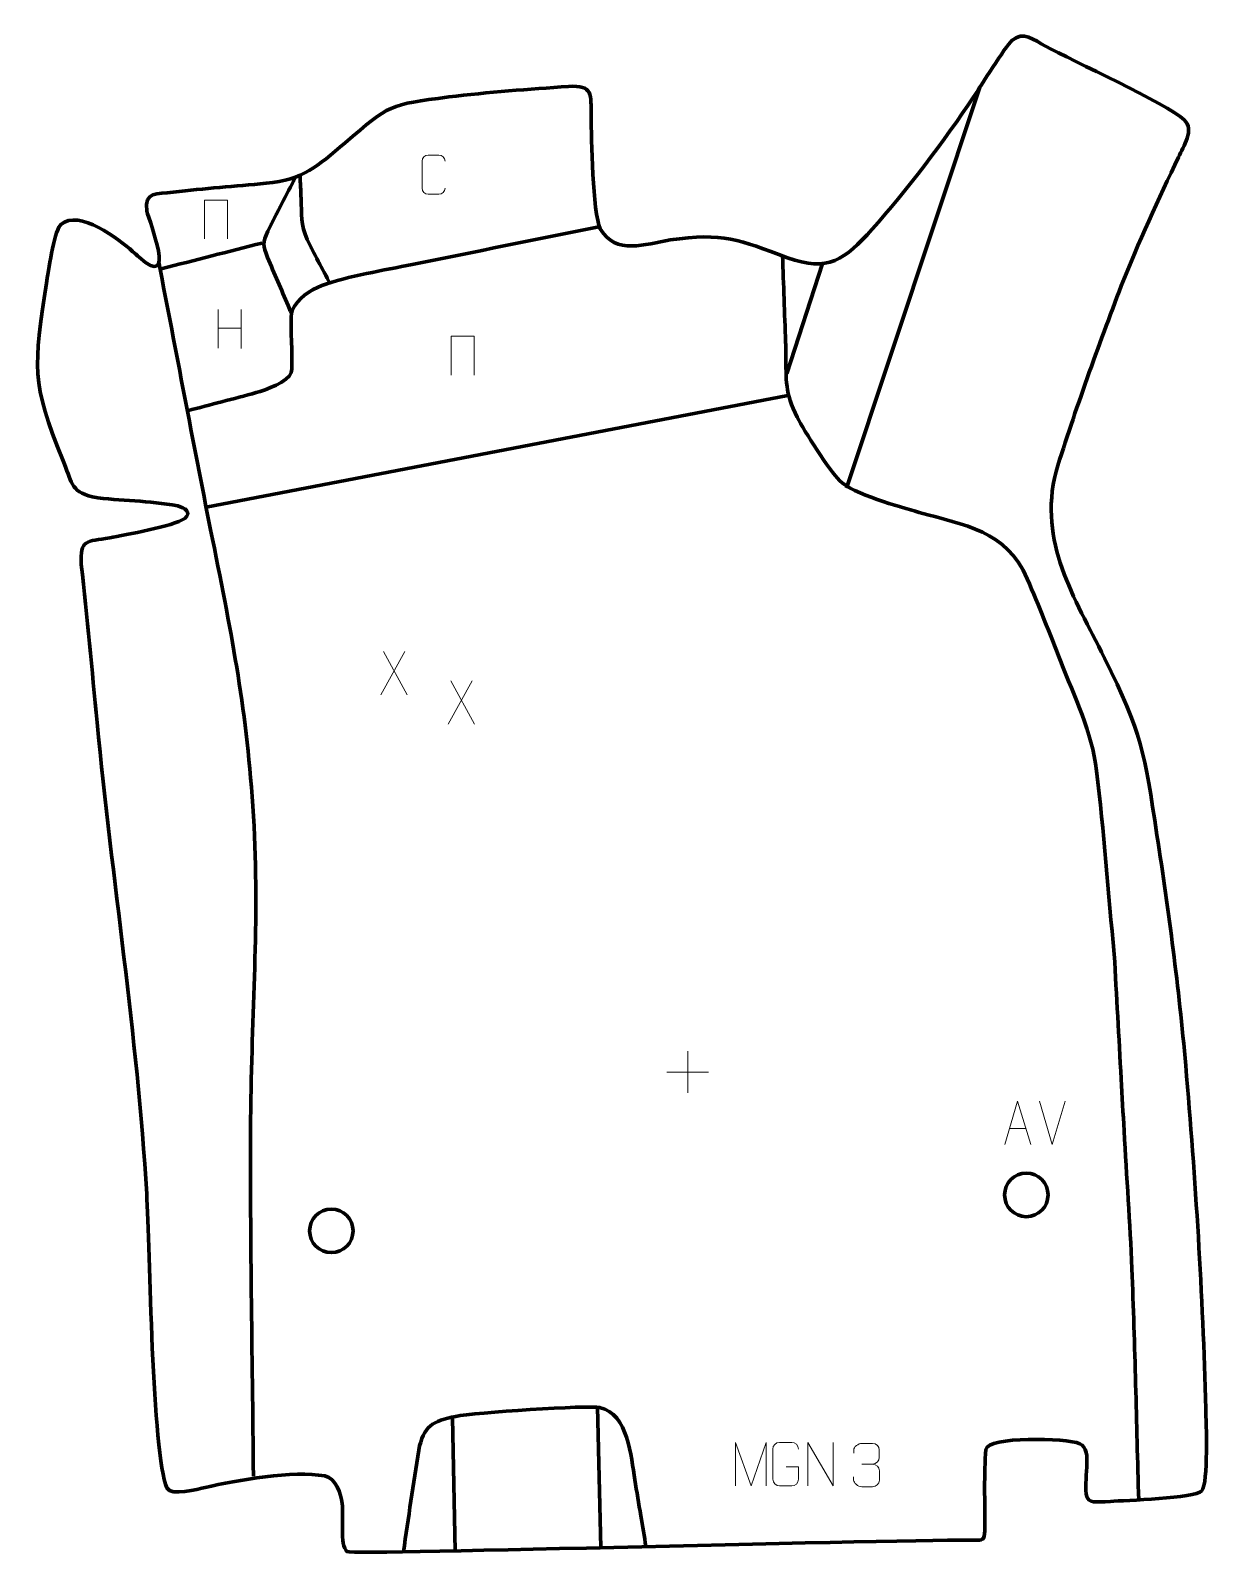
# Model space of a CAD drawing. Header units: millimetres. Extents: x -336 to 341, y -403 to 473.
import ezdxf

# ---------------------------------------------------------------- set-up
doc = ezdxf.new("R2010")
doc.units = ezdxf.units.MM
doc.header["$MEASUREMENT"] = 0
for name, color, linetype in [('layer 1', 7, 'Continuous'), ('layer 2', 7, 'Continuous'), ('layer 3', 7, 'Continuous')]:
    doc.layers.add(name, color=color, linetype=linetype)

msp = doc.modelspace()

# ---------------------------------------------------------------- linework, layer by layer
at = {"layer": 'layer 1', "color": 250, "lineweight": 9}
for points in [[(-120.8068, 116.5761), (-120.8068, 116.5761), (-134.5474, 91.6803), (-134.5474, 91.6803)], [(-133.0928, 116.5761), (-133.0928, 116.5761), (-119.3522, 91.6226), (-119.3522, 91.6226)], [(-82.107, 99.8201), (-82.107, 99.8201), (-95.8476, 74.9243), (-95.8476, 74.9243)], [(-94.393, 99.8201), (-94.393, 99.8201), (-80.6524, 74.8666), (-80.6524, 74.8666)]]:
    msp.add_open_spline(points, degree=3, dxfattribs=at)
at = {"layer": 'layer 2', "color": 142, "lineweight": 158}
for points in [[(133.1275, 210.4218), (133.1275, 210.4218), (209.838, 440.8581), (209.838, 440.8581)], [(-202.8228, 351.2764), (-222.1374, 346.3374), (-241.452, 341.3985), (-260.7666, 336.4597)], [(98.7668, 276.3754), (98.7668, 276.3754), (119.2944, 339.4846), (119.2944, 339.4846)], [(-234.9252, 199.5174), (-234.9252, 199.5174), (99.4681, 263.6411), (99.4681, 263.6411)], [(-93.3537, -323.7733), (-93.3537, -323.7733), (-91.857, -400.1459), (-91.857, -400.1459)], [(-9.9101, -317.4565), (-9.9101, -317.4565), (-8.012, -398.2914), (-8.012, -398.2914)]]:
    msp.add_open_spline(points, degree=3, dxfattribs=at)
at = {"layer": 'layer 2', "color": 250, "lineweight": 9}
for points, knots in [([(-97.5944, 382.8153), (-97.7196, 380.7343), (-99.2218, 379.4091), (-101.1455, 379.3994), (-101.1455, 379.3994), (-103.2341, 379.3997), (-105.3227, 379.3997), (-107.411, 379.3994), (-107.411, 379.3994), (-109.1352, 379.305), (-110.9016, 380.9929), (-110.8916, 382.7998), (-110.8916, 382.7998), (-110.8912, 387.9679), (-110.8912, 393.1356), (-110.8916, 398.303), (-110.8916, 398.303), (-110.8878, 400.2181), (-109.3233, 401.758), (-107.3954, 401.7459), (-107.3954, 401.7459), (-105.3124, 401.7459), (-103.2289, 401.7459), (-101.1455, 401.7459), (-101.1455, 401.7459), (-99.402, 401.7777), (-97.6183, 400.4418), (-97.5944, 398.2584)], [0, 0, 0, 0, 0.125, 0.125, 0.125, 0.125, 0.25, 0.25, 0.25, 0.25, 0.375, 0.375, 0.375, 0.375, 0.5, 0.5, 0.5, 0.5, 0.625, 0.625, 0.625, 0.625, 0.75, 0.75, 0.75, 0.75, 1, 1, 1, 1]), ([(-235.9162, 353.6485), (-235.9162, 353.6485), (-235.9162, 375.9988), (-235.9162, 375.9988), (-235.9162, 375.9988), (-235.9162, 375.9988), (-222.7979, 375.9988), (-222.7979, 375.9988), (-222.7979, 375.9988), (-222.7979, 375.9988), (-222.7979, 353.6485), (-222.7979, 353.6485)], [0, 0, 0, 0, 0.25, 0.25, 0.25, 0.25, 0.5, 0.5, 0.5, 0.5, 1, 1, 1, 1]), ([(-94.0995, 275.3318), (-94.0995, 275.3318), (-94.0995, 297.6821), (-94.0995, 297.6821), (-94.0995, 297.6821), (-94.0995, 297.6821), (-80.9812, 297.6821), (-80.9812, 297.6821), (-80.9812, 297.6821), (-80.9812, 297.6821), (-80.9812, 275.3318), (-80.9812, 275.3318)], [0, 0, 0, 0, 0.25, 0.25, 0.25, 0.25, 0.5, 0.5, 0.5, 0.5, 1, 1, 1, 1]), ([(224.0919, -166.7131), (224.0919, -166.7131), (231.4629, -141.7596), (231.4629, -141.7596), (231.4629, -141.7596), (231.4629, -141.7596), (239.0328, -166.7131), (239.0328, -166.7131)], [0, 0, 0, 0, 0.33333333, 0.33333333, 0.33333333, 0.33333333, 1, 1, 1, 1]), ([(69.34, -362.7764), (69.34, -362.7764), (69.34, -337.8185), (69.34, -337.8185), (69.34, -337.8185), (69.34, -337.8185), (78.2651, -362.7764), (78.2651, -362.7764), (78.2651, -362.7764), (78.2651, -362.7764), (87.025, -337.819), (87.025, -337.819), (87.025, -337.819), (87.025, -337.819), (87.025, -362.7764), (87.025, -362.7764)], [0, 0, 0, 0, 0.2, 0.2, 0.2, 0.2, 0.4, 0.4, 0.4, 0.4, 0.6, 0.6, 0.6, 0.6, 1, 1, 1, 1]), ([(98.4374, -351.7885), (98.4374, -351.7885), (105.6055, -351.7885), (105.6055, -351.7885), (105.6055, -351.7885), (105.6055, -351.7885), (105.6055, -358.9566), (105.6055, -358.9566), (105.6055, -358.9566), (105.4658, -361.28), (103.7886, -362.7596), (101.6408, -362.7704), (101.6408, -362.7704), (99.309, -362.77), (96.977, -362.77), (94.6455, -362.7704), (94.6455, -362.7704), (92.7206, -362.8758), (90.7484, -360.9913), (90.7596, -358.974), (90.7596, -358.974), (90.76, -353.2039), (90.76, -347.4342), (90.7596, -341.6649), (90.7596, -341.6649), (90.7638, -339.5268), (92.5106, -337.8076), (94.6629, -337.821), (94.6629, -337.821), (96.9886, -337.821), (99.3147, -337.821), (101.6408, -337.821), (101.6408, -337.821), (103.5875, -337.7856), (105.5789, -339.2771), (105.6055, -341.7148)], [0, 0, 0, 0, 0.1, 0.1, 0.1, 0.1, 0.2, 0.2, 0.2, 0.2, 0.3, 0.3, 0.3, 0.3, 0.4, 0.4, 0.4, 0.4, 0.5, 0.5, 0.5, 0.5, 0.6, 0.6, 0.6, 0.6, 0.7, 0.7, 0.7, 0.7, 0.8, 0.8, 0.8, 0.8, 1, 1, 1, 1]), ([(110.8344, -362.7728), (110.8344, -362.7728), (110.8344, -337.8193), (110.8344, -337.8193), (110.8344, -337.8193), (110.8344, -337.8193), (125.4892, -362.7728), (125.4892, -362.7728), (125.4892, -362.7728), (125.4892, -362.7728), (125.4892, -337.8193), (125.4892, -337.8193)], [0, 0, 0, 0, 0.25, 0.25, 0.25, 0.25, 0.5, 0.5, 0.5, 0.5, 1, 1, 1, 1]), ([(137.273, -344.0613), (137.273, -344.0613), (137.273, -342.2041), (137.273, -342.2041), (137.273, -342.2041), (137.2587, -340.4622), (139.9232, -338.3441), (141.9823, -338.3668), (141.9823, -338.3668), (144.0464, -338.3668), (146.1104, -338.3668), (148.1741, -338.3668), (148.1741, -338.3668), (150.3686, -338.358), (151.9669, -340.2048), (152.0113, -342.1169), (152.0113, -342.1169), (152.0109, -343.552), (152.0109, -344.9871), (152.0113, -346.4226), (152.0113, -346.4226), (151.9627, -348.0761), (150.3601, -350.3061), (148.1618, -350.2961), (148.1618, -350.2961), (150.3655, -350.3073), (151.9735, -352.1105), (152.0275, -354.17), (152.0275, -354.17), (152.0271, -355.9547), (152.0271, -357.7394), (152.0275, -359.5245), (152.0275, -359.5245), (152.0376, -361.5859), (149.9827, -363.349), (148.1618, -363.3409), (148.1618, -363.3409), (146.0965, -363.3406), (144.0313, -363.3406), (141.9657, -363.3409), (141.9657, -363.3409), (139.7971, -363.3294), (137.2661, -360.9292), (137.2475, -359.4674), (137.2475, -359.4674), (137.2475, -359.4674), (137.2475, -357.5588), (137.2475, -357.5588)], [0, 0, 0, 0, 0.07692308, 0.07692308, 0.07692308, 0.07692308, 0.15384615, 0.15384615, 0.15384615, 0.15384615, 0.23076923, 0.23076923, 0.23076923, 0.23076923, 0.30769231, 0.30769231, 0.30769231, 0.30769231, 0.38461538, 0.38461538, 0.38461538, 0.38461538, 0.46153846, 0.46153846, 0.46153846, 0.46153846, 0.53846154, 0.53846154, 0.53846154, 0.53846154, 0.61538462, 0.61538462, 0.61538462, 0.61538462, 0.69230769, 0.69230769, 0.69230769, 0.69230769, 0.76923077, 0.76923077, 0.76923077, 0.76923077, 0.84615385, 0.84615385, 0.84615385, 0.84615385, 1, 1, 1, 1])]:
    msp.add_open_spline(points, degree=3, knots=knots, dxfattribs=at)
at = {"layer": 'layer 2', "color": 142, "lineweight": 158}
for points, knots in [([(-183.6045, 389.2), (-188.7959, 378.9558), (-194.5422, 368.2915), (-199.5103, 358.0507), (-199.5103, 358.0507), (-202.6609, 351.5564), (-202.35, 349.736), (-199.6233, 343.0154), (-199.6233, 343.0154), (-195.9462, 333.9527), (-191.6908, 324.5937), (-187.8807, 315.461), (-187.8807, 315.461), (-187.3055, 314.0821), (-186.7302, 312.7033), (-186.155, 311.3245)], [0, 0, 0, 0, 0.2, 0.2, 0.2, 0.2, 0.4, 0.4, 0.4, 0.4, 0.6, 0.6, 0.6, 0.6, 1, 1, 1, 1]), ([(-163.8301, 328.0913), (-168.0155, 336.2256), (-173.0991, 345.2818), (-176.9089, 353.4058), (-176.9089, 353.4058), (-180.7475, 361.5911), (-180.0673, 367.957), (-180.4117, 376.7772), (-180.4117, 376.7772), (-180.5871, 381.2686), (-180.7952, 385.7613), (-180.993, 390.252)], [0, 0, 0, 0, 0.25, 0.25, 0.25, 0.25, 0.5, 0.5, 0.5, 0.5, 1, 1, 1, 1]), ([(-245.6568, 254.897), (-232.5908, 258.4085), (-219.1477, 261.7545), (-206.1751, 265.365), (-206.1751, 265.365), (-201.209, 266.7471), (-187.5298, 271.4497), (-186.0598, 276.8925), (-186.0598, 276.8925), (-185.1383, 280.3048), (-186.201, 299.6555), (-186.1779, 305.0099), (-186.1779, 305.0099), (-186.1411, 307.1064), (-186.1388, 310.5086), (-185.5335, 312.5016), (-185.5335, 312.5016), (-182.3784, 319.3596), (-175.3177, 324.32), (-168.4048, 326.8663), (-168.4048, 326.8663), (-153.753, 332.2631), (-132.2888, 335.7388), (-116.5329, 338.9394), (-116.5329, 338.9394), (-80.7817, 346.2019), (-45.0141, 353.3829), (-9.2507, 360.5849)], [0, 0, 0, 0, 0.125, 0.125, 0.125, 0.125, 0.25, 0.25, 0.25, 0.25, 0.375, 0.375, 0.375, 0.375, 0.5, 0.5, 0.5, 0.5, 0.625, 0.625, 0.625, 0.625, 0.75, 0.75, 0.75, 0.75, 1, 1, 1, 1]), ([(301.1255, -370.8418), (299.8356, -326.6932), (298.9863, -282.1165), (297.2013, -238.034), (297.2013, -238.034), (296.1393, -211.8058), (294.1758, -185.0803), (292.7112, -158.7956), (292.7112, -158.7956), (292.1564, -148.8391), (291.6016, -138.8826), (291.0469, -128.9262), (291.0469, -128.9262), (289.7154, -105.0306), (288.3839, -81.1351), (287.0525, -57.2395), (287.0525, -57.2395), (283.5937, -22.2493), (281.0549, 13.2807), (276.9122, 48.1307), (276.9122, 48.1307), (274.2711, 70.3487), (264.1761, 90.5276), (256.1697, 111.1545), (256.1697, 111.1545), (250.0213, 126.9947), (243.7674, 142.7419), (237.0859, 158.3673), (237.0859, 158.3673), (225.0755, 186.2211), (200.9863, 189.0744), (174.9567, 196.5311), (174.9567, 196.5311), (163.6307, 199.8184), (136.9712, 206.9868), (129.1015, 214.8537), (129.1015, 214.8537), (123.3696, 220.5836), (108.736, 243.3618), (104.8525, 251.1782), (104.8525, 251.1782), (97.6634, 265.6474), (98.4656, 271.8137), (98.2704, 287.7164), (98.2704, 287.7164), (98.2492, 289.4425), (98.222, 291.1582), (98.1763, 292.8838), (98.1763, 292.8838), (98.1763, 292.8838), (98.1302, 294.2969), (98.1302, 294.2969), (98.1302, 294.2969), (97.5429, 310.8341), (96.9555, 327.3712), (96.3681, 343.9085)], [0, 0, 0, 0, 0.06666667, 0.06666667, 0.06666667, 0.06666667, 0.13333333, 0.13333333, 0.13333333, 0.13333333, 0.2, 0.2, 0.2, 0.2, 0.26666667, 0.26666667, 0.26666667, 0.26666667, 0.33333333, 0.33333333, 0.33333333, 0.33333333, 0.4, 0.4, 0.4, 0.4, 0.46666667, 0.46666667, 0.46666667, 0.46666667, 0.53333333, 0.53333333, 0.53333333, 0.53333333, 0.6, 0.6, 0.6, 0.6, 0.66666667, 0.66666667, 0.66666667, 0.66666667, 0.73333333, 0.73333333, 0.73333333, 0.73333333, 0.8, 0.8, 0.8, 0.8, 0.86666667, 0.86666667, 0.86666667, 0.86666667, 1, 1, 1, 1]), ([(-262.1872, 340.2006), (-252.2726, 289.0373), (-242.6328, 237.6228), (-232.3965, 186.5468), (-232.3965, 186.5468), (-220.8024, 128.6953), (-212.1574, 86.7264), (-208.1674, 27.8325), (-208.1674, 27.8325), (-203.8852, -34.5844), (-208.6919, -85.3559), (-209.3375, -146.1244), (-209.3375, -146.1244), (-209.977, -216.1716), (-208.3515, -286.9924), (-207.8522, -357.1108)], [0, 0, 0, 0, 0.2, 0.2, 0.2, 0.2, 0.4, 0.4, 0.4, 0.4, 0.6, 0.6, 0.6, 0.6, 1, 1, 1, 1]), ([(-121.5995, -400.6634), (-118.6428, -381.3228), (-115.9234, -361.5373), (-112.7643, -342.2905), (-112.7643, -342.2905), (-110.1795, -328.4497), (-104.761, -325.5805), (-91.4769, -322.855), (-91.4769, -322.855), (-81.2201, -320.7506), (-15.0728, -316.3481), (-8.7645, -317.745), (-8.7645, -317.745), (7.7739, -321.4075), (9.2285, -345.9303), (11.4575, -359.2991), (11.4575, -359.2991), (12.6061, -366.188), (13.7554, -373.0768), (14.9042, -379.9657), (14.9042, -379.9657), (15.889, -385.8705), (16.8737, -391.7754), (17.8584, -397.6802)], [0, 0, 0, 0, 0.14285714, 0.14285714, 0.14285714, 0.14285714, 0.28571429, 0.28571429, 0.28571429, 0.28571429, 0.42857143, 0.42857143, 0.42857143, 0.42857143, 0.57142857, 0.57142857, 0.57142857, 0.57142857, 0.71428571, 0.71428571, 0.71428571, 0.71428571, 1, 1, 1, 1])]:
    msp.add_open_spline(points, degree=3, knots=knots, dxfattribs=at)
at = {"layer": 'layer 2', "color": 250, "lineweight": 9}
for points in [[(-227.9774, 313.0279), (-227.9774, 313.0279), (-227.9774, 290.8352), (-227.9774, 290.8352)], [(-214.8617, 313.0279), (-214.8617, 313.0279), (-214.8617, 290.6776), (-214.8617, 290.6776)], [(-227.9599, 302.3855), (-227.9599, 302.3855), (-214.8617, 302.3855), (-214.8617, 302.3855)], [(41.8809, -113.034), (41.8809, -113.034), (41.8809, -137.0119), (41.8809, -137.0119)], [(29.892, -125.023), (29.892, -125.023), (53.8699, -125.023), (53.8699, -125.023)], [(251.4514, -166.7204), (251.4514, -166.7204), (244.1296, -141.7668), (244.1296, -141.7668)], [(258.7733, -141.7668), (258.7733, -141.7668), (251.4515, -166.7204), (251.4515, -166.7204)], [(226.8145, -157.4637), (226.8145, -157.4637), (236.3102, -157.4637), (236.3102, -157.4637)], [(141.9827, -350.3065), (141.9827, -350.3065), (148.1791, -350.3065), (148.1791, -350.3065)]]:
    msp.add_open_spline(points, degree=3, dxfattribs=at)
at = {"layer": 'layer 2', "color": 142, "lineweight": 200}
for points in [[(236.5189, -183.1181), (229.6153, -183.1181), (224.0189, -188.7145), (224.0189, -195.618), (224.0189, -195.618), (224.0189, -202.5216), (229.6153, -208.118), (236.5189, -208.118), (236.5189, -208.118), (243.4224, -208.1181), (249.0189, -202.5217), (249.0189, -195.6181), (249.0189, -195.6181), (249.0189, -188.7145), (243.4225, -183.1181), (236.5189, -183.1181)], [(236.5189, -183.1181), (229.6153, -183.1181), (224.0189, -188.7145), (224.0189, -195.618), (224.0189, -195.618), (224.0189, -202.5216), (229.6153, -208.118), (236.5189, -208.1181), (236.5189, -208.1181), (243.4224, -208.1181), (249.0189, -202.5217), (249.0189, -195.6181), (249.0189, -195.6181), (249.0189, -188.7145), (243.4225, -183.1181), (236.5189, -183.1181)], [(236.5189, -183.1181), (229.6153, -183.1181), (224.0189, -188.7145), (224.0189, -195.6181), (224.0189, -195.6181), (224.0189, -202.5216), (229.6153, -208.1181), (236.5189, -208.1181), (236.5189, -208.1181), (243.4224, -208.1181), (249.0189, -202.5217), (249.0189, -195.6181), (249.0189, -195.6181), (249.0189, -188.7145), (243.4225, -183.1181), (236.5189, -183.1181)], [(236.5189, -183.1181), (229.6153, -183.1181), (224.0189, -188.7145), (224.0189, -195.6181), (224.0189, -195.6181), (224.0189, -202.5216), (229.6153, -208.1181), (236.5189, -208.1181), (236.5189, -208.1181), (243.4224, -208.1181), (249.0189, -202.5217), (249.0189, -195.6181), (249.0189, -195.6181), (249.0189, -188.7146), (243.4225, -183.1181), (236.5189, -183.1181)], [(236.5189, -183.1181), (229.6153, -183.1181), (224.0189, -188.7145), (224.0189, -195.6181), (224.0189, -195.6181), (224.0189, -202.5216), (229.6153, -208.1181), (236.5189, -208.1181), (236.5189, -208.1181), (243.4224, -208.1181), (249.0189, -202.5217), (249.0189, -195.6182), (249.0189, -195.6182), (249.0189, -188.7146), (243.4225, -183.1181), (236.5189, -183.1181)], [(236.5189, -183.1181), (229.6153, -183.1181), (224.0189, -188.7145), (224.0189, -195.6181), (224.0189, -195.6181), (224.0189, -202.5217), (229.6153, -208.1181), (236.5189, -208.1181), (236.5189, -208.1181), (243.4224, -208.1181), (249.0189, -202.5217), (249.0189, -195.6182), (249.0189, -195.6182), (249.0189, -188.7146), (243.4225, -183.1181), (236.5189, -183.1181)], [(236.5189, -183.1181), (229.6153, -183.1181), (224.0189, -188.7146), (224.0189, -195.6181), (224.0189, -195.6181), (224.0189, -202.5217), (229.6153, -208.1181), (236.5189, -208.1181), (236.5189, -208.1181), (243.4224, -208.1181), (249.0189, -202.5217), (249.0189, -195.6182), (249.0189, -195.6182), (249.0189, -188.7146), (243.4225, -183.1181), (236.5189, -183.1181)], [(236.5189, -183.1181), (229.6153, -183.1181), (224.0189, -188.7146), (224.0189, -195.6181), (224.0189, -195.6181), (224.0189, -202.5217), (229.6153, -208.1181), (236.5189, -208.1181), (236.5189, -208.1181), (243.4224, -208.1182), (249.0189, -202.5217), (249.0189, -195.6182), (249.0189, -195.6182), (249.0189, -188.7146), (243.4225, -183.1181), (236.5189, -183.1181)], [(236.5189, -183.1182), (229.6153, -183.1182), (224.0189, -188.7146), (224.0189, -195.6181), (224.0189, -195.6181), (224.0189, -202.5217), (229.6153, -208.1181), (236.5189, -208.1182), (236.5189, -208.1182), (243.4224, -208.1182), (249.0189, -202.5218), (249.0189, -195.6182), (249.0189, -195.6182), (249.0189, -188.7146), (243.4225, -183.1182), (236.5189, -183.1182)], [(236.5189, -183.1182), (229.6153, -183.1182), (224.0189, -188.7146), (224.0189, -195.6182), (224.0189, -195.6182), (224.0189, -202.5217), (229.6153, -208.1182), (236.5189, -208.1182), (236.5189, -208.1182), (243.4224, -208.1182), (249.0189, -202.5218), (249.0189, -195.6182), (249.0189, -195.6182), (249.0189, -188.7146), (243.4225, -183.1182), (236.5189, -183.1182)], [(236.5189, -183.1182), (229.6153, -183.1182), (224.0189, -188.7146), (224.0189, -195.6182), (224.0189, -195.6182), (224.0189, -202.5217), (229.6153, -208.1182), (236.5189, -208.1182), (236.5189, -208.1182), (243.4224, -208.1182), (249.0189, -202.5218), (249.0189, -195.6182), (249.0189, -195.6182), (249.0189, -188.7147), (243.4225, -183.1182), (236.5189, -183.1182)], [(236.5189, -183.1182), (229.6153, -183.1182), (224.0189, -188.7146), (224.0189, -195.6182), (224.0189, -195.6182), (224.0189, -202.5217), (229.6153, -208.1182), (236.5189, -208.1182), (236.5189, -208.1182), (243.4224, -208.1182), (249.0189, -202.5218), (249.0189, -195.6182), (249.0189, -195.6182), (249.0189, -188.7147), (243.4225, -183.1182), (236.5189, -183.1182)], [(236.5189, -183.1182), (229.6153, -183.1182), (224.0189, -188.7146), (224.0189, -195.6182), (224.0189, -195.6182), (224.0189, -202.5217), (229.6153, -208.1182), (236.5189, -208.1182), (236.5189, -208.1182), (243.4224, -208.1182), (249.0189, -202.5218), (249.0189, -195.6183), (249.0189, -195.6183), (249.0189, -188.7147), (243.4225, -183.1182), (236.5189, -183.1182)], [(236.5189, -183.1182), (229.6153, -183.1182), (224.0189, -188.7147), (224.0189, -195.6182), (224.0189, -195.6182), (224.0189, -202.5218), (229.6153, -208.1182), (236.5189, -208.1182), (236.5189, -208.1182), (243.4224, -208.1182), (249.0189, -202.5218), (249.0189, -195.6183), (249.0189, -195.6183), (249.0189, -188.7147), (243.4225, -183.1182), (236.5189, -183.1182)], [(236.5189, -183.1182), (229.6153, -183.1182), (224.0189, -188.7147), (224.0189, -195.6182), (224.0189, -195.6182), (224.0189, -202.5218), (229.6153, -208.1182), (236.5189, -208.1182), (236.5189, -208.1182), (243.4224, -208.1183), (249.0189, -202.5218), (249.0189, -195.6183), (249.0189, -195.6183), (249.0189, -188.7147), (243.4225, -183.1182), (236.5189, -183.1182)], [(236.5189, -183.1182), (229.6153, -183.1182), (224.0189, -188.7147), (224.0189, -195.6182), (224.0189, -195.6182), (224.0189, -202.5218), (229.6153, -208.1182), (236.5189, -208.1182), (236.5189, -208.1182), (243.4224, -208.1183), (249.0189, -202.5219), (249.0189, -195.6183), (249.0189, -195.6183), (249.0189, -188.7147), (243.4225, -183.1182), (236.5189, -183.1182)], [(236.5189, -183.1183), (229.6153, -183.1183), (224.0189, -188.7147), (224.0189, -195.6182), (224.0189, -195.6182), (224.0189, -202.5218), (229.6153, -208.1182), (236.5189, -208.1183), (236.5189, -208.1183), (243.4224, -208.1183), (249.0189, -202.5219), (249.0189, -195.6183), (249.0189, -195.6183), (249.0189, -188.7147), (243.4225, -183.1183), (236.5189, -183.1183)], [(236.5189, -183.1183), (229.6153, -183.1183), (224.0189, -188.7147), (224.0189, -195.6183), (224.0189, -195.6183), (224.0189, -202.5218), (229.6153, -208.1183), (236.5189, -208.1183), (236.5189, -208.1183), (243.4224, -208.1183), (249.0189, -202.5219), (249.0189, -195.6183), (249.0189, -195.6183), (249.0189, -188.7147), (243.4225, -183.1183), (236.5189, -183.1183)], [(236.5189, -183.1183), (229.6153, -183.1183), (224.0189, -188.7147), (224.0189, -195.6183), (224.0189, -195.6183), (224.0189, -202.5218), (229.6153, -208.1183), (236.5189, -208.1183), (236.5189, -208.1183), (243.4224, -208.1183), (249.0189, -202.5219), (249.0189, -195.6183), (249.0189, -195.6183), (249.0189, -188.7148), (243.4225, -183.1183), (236.5189, -183.1183)], [(236.5189, -183.1183), (229.6153, -183.1183), (224.0189, -188.7147), (224.0189, -195.6183), (224.0189, -195.6183), (224.0189, -202.5218), (229.6153, -208.1183), (236.5189, -208.1183), (236.5189, -208.1183), (243.4224, -208.1183), (249.0189, -202.5219), (249.0189, -195.6184), (249.0189, -195.6184), (249.0189, -188.7148), (243.4225, -183.1183), (236.5189, -183.1183)], [(236.5189, -183.1183), (229.6153, -183.1183), (224.0189, -188.7147), (224.0189, -195.6183), (224.0189, -195.6183), (224.0189, -202.5219), (229.6153, -208.1183), (236.5189, -208.1183), (236.5189, -208.1183), (243.4224, -208.1183), (249.0189, -202.5219), (249.0189, -195.6184), (249.0189, -195.6184), (249.0189, -188.7148), (243.4225, -183.1183), (236.5189, -183.1183)], [(-163.002, -203.7556), (-169.9056, -203.7556), (-175.502, -209.352), (-175.502, -216.2555), (-175.502, -216.2555), (-175.502, -223.1591), (-169.9056, -228.7555), (-163.002, -228.7555), (-163.002, -228.7555), (-156.0985, -228.7556), (-150.502, -223.1592), (-150.502, -216.2556), (-150.502, -216.2556), (-150.502, -209.352), (-156.0984, -203.7556), (-163.002, -203.7556)], [(-163.002, -203.7556), (-169.9056, -203.7556), (-175.502, -209.352), (-175.502, -216.2555), (-175.502, -216.2555), (-175.502, -223.1591), (-169.9056, -228.7555), (-163.002, -228.7556), (-163.002, -228.7556), (-156.0985, -228.7556), (-150.502, -223.1592), (-150.502, -216.2556), (-150.502, -216.2556), (-150.502, -209.352), (-156.0984, -203.7556), (-163.002, -203.7556)], [(-163.002, -203.7556), (-169.9056, -203.7556), (-175.502, -209.352), (-175.502, -216.2556), (-175.502, -216.2556), (-175.502, -223.1591), (-169.9056, -228.7556), (-163.002, -228.7556), (-163.002, -228.7556), (-156.0985, -228.7556), (-150.502, -223.1592), (-150.502, -216.2556), (-150.502, -216.2556), (-150.502, -209.352), (-156.0984, -203.7556), (-163.002, -203.7556)], [(-163.002, -203.7556), (-169.9056, -203.7556), (-175.502, -209.352), (-175.502, -216.2556), (-175.502, -216.2556), (-175.502, -223.1591), (-169.9056, -228.7556), (-163.002, -228.7556), (-163.002, -228.7556), (-156.0985, -228.7556), (-150.502, -223.1592), (-150.502, -216.2556), (-150.502, -216.2556), (-150.502, -209.3521), (-156.0984, -203.7556), (-163.002, -203.7556)], [(-163.002, -203.7556), (-169.9056, -203.7556), (-175.502, -209.352), (-175.502, -216.2556), (-175.502, -216.2556), (-175.502, -223.1591), (-169.9056, -228.7556), (-163.002, -228.7556), (-163.002, -228.7556), (-156.0985, -228.7556), (-150.502, -223.1592), (-150.502, -216.2557), (-150.502, -216.2557), (-150.502, -209.3521), (-156.0984, -203.7556), (-163.002, -203.7556)], [(-163.002, -203.7556), (-169.9056, -203.7556), (-175.502, -209.352), (-175.502, -216.2556), (-175.502, -216.2556), (-175.502, -223.1592), (-169.9056, -228.7556), (-163.002, -228.7556), (-163.002, -228.7556), (-156.0985, -228.7556), (-150.502, -223.1592), (-150.502, -216.2557), (-150.502, -216.2557), (-150.502, -209.3521), (-156.0984, -203.7556), (-163.002, -203.7556)], [(-163.002, -203.7556), (-169.9056, -203.7556), (-175.502, -209.3521), (-175.502, -216.2556), (-175.502, -216.2556), (-175.502, -223.1592), (-169.9056, -228.7556), (-163.002, -228.7556), (-163.002, -228.7556), (-156.0985, -228.7556), (-150.502, -223.1592), (-150.502, -216.2557), (-150.502, -216.2557), (-150.502, -209.3521), (-156.0984, -203.7556), (-163.002, -203.7556)], [(-163.002, -203.7556), (-169.9056, -203.7556), (-175.502, -209.3521), (-175.502, -216.2556), (-175.502, -216.2556), (-175.502, -223.1592), (-169.9056, -228.7556), (-163.002, -228.7556), (-163.002, -228.7556), (-156.0985, -228.7557), (-150.502, -223.1592), (-150.502, -216.2557), (-150.502, -216.2557), (-150.502, -209.3521), (-156.0984, -203.7556), (-163.002, -203.7556)], [(-163.002, -203.7557), (-169.9056, -203.7557), (-175.502, -209.3521), (-175.502, -216.2556), (-175.502, -216.2556), (-175.502, -223.1592), (-169.9056, -228.7556), (-163.002, -228.7557), (-163.002, -228.7557), (-156.0985, -228.7557), (-150.502, -223.1593), (-150.502, -216.2557), (-150.502, -216.2557), (-150.502, -209.3521), (-156.0984, -203.7557), (-163.002, -203.7557)], [(-163.002, -203.7557), (-169.9056, -203.7557), (-175.502, -209.3521), (-175.502, -216.2557), (-175.502, -216.2557), (-175.502, -223.1592), (-169.9056, -228.7557), (-163.002, -228.7557), (-163.002, -228.7557), (-156.0985, -228.7557), (-150.502, -223.1593), (-150.502, -216.2557), (-150.502, -216.2557), (-150.502, -209.3521), (-156.0984, -203.7557), (-163.002, -203.7557)], [(-163.002, -203.7557), (-169.9056, -203.7557), (-175.502, -209.3521), (-175.502, -216.2557), (-175.502, -216.2557), (-175.502, -223.1592), (-169.9056, -228.7557), (-163.002, -228.7557), (-163.002, -228.7557), (-156.0985, -228.7557), (-150.502, -223.1593), (-150.502, -216.2557), (-150.502, -216.2557), (-150.502, -209.3522), (-156.0984, -203.7557), (-163.002, -203.7557)], [(-163.002, -203.7557), (-169.9056, -203.7557), (-175.502, -209.3521), (-175.502, -216.2557), (-175.502, -216.2557), (-175.502, -223.1592), (-169.9056, -228.7557), (-163.002, -228.7557), (-163.002, -228.7557), (-156.0985, -228.7557), (-150.502, -223.1593), (-150.502, -216.2557), (-150.502, -216.2557), (-150.502, -209.3522), (-156.0984, -203.7557), (-163.002, -203.7557)], [(-163.002, -203.7557), (-169.9056, -203.7557), (-175.502, -209.3521), (-175.502, -216.2557), (-175.502, -216.2557), (-175.502, -223.1592), (-169.9056, -228.7557), (-163.002, -228.7557), (-163.002, -228.7557), (-156.0985, -228.7557), (-150.502, -223.1593), (-150.502, -216.2558), (-150.502, -216.2558), (-150.502, -209.3522), (-156.0984, -203.7557), (-163.002, -203.7557)], [(-163.002, -203.7557), (-169.9056, -203.7557), (-175.502, -209.3522), (-175.502, -216.2557), (-175.502, -216.2557), (-175.502, -223.1593), (-169.9056, -228.7557), (-163.002, -228.7557), (-163.002, -228.7557), (-156.0985, -228.7557), (-150.502, -223.1593), (-150.502, -216.2558), (-150.502, -216.2558), (-150.502, -209.3522), (-156.0984, -203.7557), (-163.002, -203.7557)], [(-163.002, -203.7557), (-169.9056, -203.7557), (-175.502, -209.3522), (-175.502, -216.2557), (-175.502, -216.2557), (-175.502, -223.1593), (-169.9056, -228.7557), (-163.002, -228.7557), (-163.002, -228.7557), (-156.0985, -228.7558), (-150.502, -223.1593), (-150.502, -216.2558), (-150.502, -216.2558), (-150.502, -209.3522), (-156.0984, -203.7557), (-163.002, -203.7557)], [(-163.002, -203.7557), (-169.9056, -203.7557), (-175.502, -209.3522), (-175.502, -216.2557), (-175.502, -216.2557), (-175.502, -223.1593), (-169.9056, -228.7557), (-163.002, -228.7557), (-163.002, -228.7557), (-156.0985, -228.7558), (-150.502, -223.1594), (-150.502, -216.2558), (-150.502, -216.2558), (-150.502, -209.3522), (-156.0984, -203.7557), (-163.002, -203.7557)], [(-163.002, -203.7558), (-169.9056, -203.7558), (-175.502, -209.3522), (-175.502, -216.2557), (-175.502, -216.2557), (-175.502, -223.1593), (-169.9056, -228.7557), (-163.002, -228.7558), (-163.002, -228.7558), (-156.0985, -228.7558), (-150.502, -223.1594), (-150.502, -216.2558), (-150.502, -216.2558), (-150.502, -209.3522), (-156.0984, -203.7558), (-163.002, -203.7558)], [(-163.002, -203.7558), (-169.9056, -203.7558), (-175.502, -209.3522), (-175.502, -216.2558), (-175.502, -216.2558), (-175.502, -223.1593), (-169.9056, -228.7558), (-163.002, -228.7558), (-163.002, -228.7558), (-156.0985, -228.7558), (-150.502, -223.1594), (-150.502, -216.2558), (-150.502, -216.2558), (-150.502, -209.3522), (-156.0984, -203.7558), (-163.002, -203.7558)], [(-163.002, -203.7558), (-169.9056, -203.7558), (-175.502, -209.3522), (-175.502, -216.2558), (-175.502, -216.2558), (-175.502, -223.1593), (-169.9056, -228.7558), (-163.002, -228.7558), (-163.002, -228.7558), (-156.0985, -228.7558), (-150.502, -223.1594), (-150.502, -216.2558), (-150.502, -216.2558), (-150.502, -209.3523), (-156.0984, -203.7558), (-163.002, -203.7558)], [(-163.002, -203.7558), (-169.9056, -203.7558), (-175.502, -209.3522), (-175.502, -216.2558), (-175.502, -216.2558), (-175.502, -223.1593), (-169.9056, -228.7558), (-163.002, -228.7558), (-163.002, -228.7558), (-156.0985, -228.7558), (-150.502, -223.1594), (-150.502, -216.2559), (-150.502, -216.2559), (-150.502, -209.3523), (-156.0984, -203.7558), (-163.002, -203.7558)], [(-163.002, -203.7558), (-169.9056, -203.7558), (-175.502, -209.3522), (-175.502, -216.2558), (-175.502, -216.2558), (-175.502, -223.1594), (-169.9056, -228.7558), (-163.002, -228.7558), (-163.002, -228.7558), (-156.0985, -228.7558), (-150.502, -223.1594), (-150.502, -216.2559), (-150.502, -216.2559), (-150.502, -209.3523), (-156.0984, -203.7558), (-163.002, -203.7558)]]:
    msp.add_open_spline(points, degree=3, knots=[0, 0, 0, 0, 0.2, 0.2, 0.2, 0.2, 0.4, 0.4, 0.4, 0.4, 0.6, 0.6, 0.6, 0.6, 1, 1, 1, 1], dxfattribs=at)
for points in [[(236.5189, -183.1181), (236.5189, -183.1181), (236.5189, -183.1183), (236.5189, -183.1183)], [(236.5189, -183.1181), (236.5189, -183.1181), (236.5189, -183.1183), (236.5189, -183.1183)], [(224.0189, -195.618), (224.0189, -195.618), (224.0189, -195.6183), (224.0189, -195.6183)], [(249.0189, -195.6181), (249.0189, -195.6181), (249.0189, -195.6184), (249.0189, -195.6184)], [(-163.002, -203.7556), (-163.002, -203.7556), (-163.002, -203.7558), (-163.002, -203.7558)], [(-163.002, -203.7556), (-163.002, -203.7556), (-163.002, -203.7558), (-163.002, -203.7558)], [(236.5189, -208.118), (236.5189, -208.118), (236.5189, -208.1183), (236.5189, -208.1183)], [(-175.502, -216.2555), (-175.502, -216.2555), (-175.502, -216.2558), (-175.502, -216.2558)], [(-150.502, -216.2556), (-150.502, -216.2556), (-150.502, -216.2559), (-150.502, -216.2559)], [(-163.002, -228.7555), (-163.002, -228.7555), (-163.002, -228.7558), (-163.002, -228.7558)]]:
    msp.add_open_spline(points, degree=3, dxfattribs=at)
at = {"layer": 'layer 3', "color": 242, "lineweight": 158}
msp.add_open_spline([(-273.5266, 343.1818), (-251.4985, 323.6064), (-267.5388, 363.4781), (-269.0933, 369.5738), (-269.0933, 369.5738), (-270.3362, 381.2047), (-263.5891, 379.3934), (-253.8637, 380.5237), (-253.8637, 380.5237), (-235.7855, 382.6224), (-218.5678, 384.0048), (-200.5089, 385.5965), (-200.5089, 385.5965), (-178.8007, 387.716), (-171.305, 395.2791), (-155.1521, 408.7665), (-155.1521, 408.7665), (-129.0915, 431.1323), (-130.1024, 430.6434), (-95.4701, 435.2005), (-95.4701, 435.2005), (-73.1795, 437.9811), (-49.1231, 439.6517), (-26.6351, 441.2444), (-26.6351, 441.2444), (-12.4764, 442.2474), (-13.7843, 436.4167), (-13.6774, 424.4167), (-13.6774, 424.4167), (-13.4243, 411.4925), (-12.8549, 369.2057), (-8.403, 359.4433), (-8.403, 359.4433), (0.5142, 343.9589), (17.3798, 350.7756), (31.7792, 353.0287), (31.7792, 353.0287), (61.975, 357.4163), (71.5322, 353.2328), (99.127, 342.8711), (99.127, 342.8711), (122.6728, 334.3757), (132.0137, 341.6422), (147.8963, 359.2174), (147.8963, 359.2174), (167.0443, 380.6183), (189.8658, 410.7474), (206.022, 434.958), (206.022, 434.958), (210.2151, 441.2537), (224.2394, 463.9732), (228.2399, 467.6045), (228.2399, 467.6045), (234.6156, 473.392), (241.0374, 467.9215), (247.4911, 464.4255), (247.4911, 464.4255), (263.0504, 455.9971), (316.9517, 431.5542), (327.3163, 422.0123), (327.3163, 422.0123), (333.3515, 416.4558), (326.9017, 406.7263), (323.9524, 400.5966), (323.9524, 400.5966), (312.6737, 376.9806), (300.6374, 350.9862), (291.1104, 326.683), (291.1104, 326.683), (277.8983, 292.1366), (264.5803, 255.3567), (253.5761, 220.0813), (253.5761, 220.0813), (243.2577, 179.0595), (264.0722, 148.058), (281.3923, 112.8591), (281.3923, 112.8591), (303.2217, 68.9376), (304.3687, 58.9526), (311.6377, 11.117), (311.6377, 11.117), (318.4637, -33.5457), (324.1452, -76.1316), (328.1557, -121.1801), (328.1557, -121.1801), (333.8001, -186.6202), (338.0013, -252.821), (339.6852, -318.4826), (339.6852, -318.4826), (339.8596, -326.3313), (341.254, -361.1078), (337.3768, -365.6127), (337.3768, -365.6127), (333.7114, -369.8716), (292.882, -371.1773), (284.947, -371.6952), (284.947, -371.6952), (275.7939, -372.2926), (272.581, -372.4803), (271.3958, -368.9895), (271.3958, -368.9895), (268.6423, -360.88), (275.2375, -341.83), (267.336, -338.5371), (267.336, -338.5371), (259.5416, -335.2888), (214.0032, -334.1833), (213.3119, -341.8505), (213.3119, -341.8505), (212.0873, -355.4309), (212.7044, -372.8658), (212.6953, -386.2916), (212.6953, -386.2916), (212.6907, -393.064), (211.9314, -394.1831), (208.3122, -394.0726), (208.3122, -394.0726), (172.7637, -392.9877), (-149.79, -402.7866), (-154.0574, -400.5135), (-154.0574, -400.5135), (-158.2683, -396.9271), (-155.8723, -379.7215), (-156.7962, -372.9948), (-156.7962, -372.9948), (-157.5999, -367.1429), (-160.1326, -358.4255), (-166.807, -357.0591), (-166.807, -357.0591), (-184.6851, -353.7812), (-217.3195, -359.4409), (-235.4926, -363.6829), (-235.4926, -363.6829), (-239.552, -364.6304), (-255.266, -368.9203), (-257.519, -363.922), (-257.519, -363.922), (-266.1368, -344.8035), (-267.4403, -225.2805), (-269.1501, -194.9948), (-269.1501, -194.9948), (-274.7167, -102.5228), (-288.9191, -15.3016), (-297.6752, 75.8377), (-297.6752, 75.8377), (-300.5854, 106.1001), (-303.3556, 136.3843), (-306.7634, 166.595), (-306.7634, 166.595), (-307.593, 181.3233), (-303.7024, 179.5423), (-290.4332, 181.9602), (-290.4332, 181.9602), (-281.3442, 183.7201), (-253.8125, 188.5702), (-247.3239, 193.0051), (-247.3239, 193.0051), (-242.8819, 196.5839), (-247.5142, 199.2987), (-251.3069, 200.2135), (-251.3069, 200.2135), (-268.1109, 203.5439), (-283.9902, 202.8606), (-300.3209, 205.4223), (-300.3209, 205.4223), (-313.4228, 208.4973), (-312.4352, 214.8759), (-317.1737, 226.2104), (-317.1737, 226.2104), (-335.9676, 271.3927), (-333.8326, 280.3313), (-326.7764, 328.1305), (-326.7764, 328.1305), (-325.8036, 334.7208), (-322.51, 356.7681), (-318.965, 361.4142), (-318.965, 361.4142), (-318.965, 361.4142), (-318.4995, 361.9498), (-318.4995, 361.9498), (-318.4995, 361.9498), (-308.2962, 371.0344), (-285.0082, 353.4323), (-277.2269, 346.5132), (-277.2269, 346.5132), (-275.9957, 345.3983), (-274.7645, 344.2895), (-273.5266, 343.1818)], degree=3, knots=[0, 0, 0, 0, 0.02083333, 0.02083333, 0.02083333, 0.02083333, 0.04166667, 0.04166667, 0.04166667, 0.04166667, 0.0625, 0.0625, 0.0625, 0.0625, 0.08333333, 0.08333333, 0.08333333, 0.08333333, 0.10416667, 0.10416667, 0.10416667, 0.10416667, 0.125, 0.125, 0.125, 0.125, 0.14583333, 0.14583333, 0.14583333, 0.14583333, 0.16666667, 0.16666667, 0.16666667, 0.16666667, 0.1875, 0.1875, 0.1875, 0.1875, 0.20833333, 0.20833333, 0.20833333, 0.20833333, 0.22916667, 0.22916667, 0.22916667, 0.22916667, 0.25, 0.25, 0.25, 0.25, 0.27083333, 0.27083333, 0.27083333, 0.27083333, 0.29166667, 0.29166667, 0.29166667, 0.29166667, 0.3125, 0.3125, 0.3125, 0.3125, 0.33333333, 0.33333333, 0.33333333, 0.33333333, 0.35416667, 0.35416667, 0.35416667, 0.35416667, 0.375, 0.375, 0.375, 0.375, 0.39583333, 0.39583333, 0.39583333, 0.39583333, 0.41666667, 0.41666667, 0.41666667, 0.41666667, 0.4375, 0.4375, 0.4375, 0.4375, 0.45833333, 0.45833333, 0.45833333, 0.45833333, 0.47916667, 0.47916667, 0.47916667, 0.47916667, 0.5, 0.5, 0.5, 0.5, 0.52083333, 0.52083333, 0.52083333, 0.52083333, 0.54166667, 0.54166667, 0.54166667, 0.54166667, 0.5625, 0.5625, 0.5625, 0.5625, 0.58333333, 0.58333333, 0.58333333, 0.58333333, 0.60416667, 0.60416667, 0.60416667, 0.60416667, 0.625, 0.625, 0.625, 0.625, 0.64583333, 0.64583333, 0.64583333, 0.64583333, 0.66666667, 0.66666667, 0.66666667, 0.66666667, 0.6875, 0.6875, 0.6875, 0.6875, 0.70833333, 0.70833333, 0.70833333, 0.70833333, 0.72916667, 0.72916667, 0.72916667, 0.72916667, 0.75, 0.75, 0.75, 0.75, 0.77083333, 0.77083333, 0.77083333, 0.77083333, 0.79166667, 0.79166667, 0.79166667, 0.79166667, 0.8125, 0.8125, 0.8125, 0.8125, 0.83333333, 0.83333333, 0.83333333, 0.83333333, 0.85416667, 0.85416667, 0.85416667, 0.85416667, 0.875, 0.875, 0.875, 0.875, 0.89583333, 0.89583333, 0.89583333, 0.89583333, 0.91666667, 0.91666667, 0.91666667, 0.91666667, 0.9375, 0.9375, 0.9375, 0.9375, 0.95833333, 0.95833333, 0.95833333, 0.95833333, 1, 1, 1, 1], dxfattribs=at)

doc.saveas('drawing.dxf')
